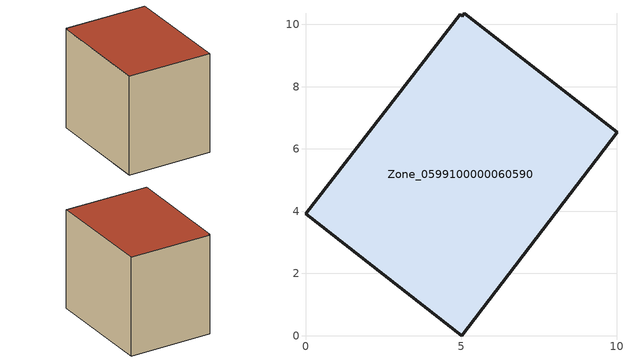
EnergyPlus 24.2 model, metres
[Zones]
Zone_0599100000060590
 floor ground (C_G): 4.97,10.32 5.04,10.27 5.11,10.36 10.01,6.54 5.02,0 0,3.91 z0.55
 wall outside (C_F): 4.97,10.32 0,3.91 5.02,0 10.01,6.54 5.11,10.36 5.04,10.27 4.97,10.32 z0.55:8.02
 roof outside (C_R): 5.04,10.27 4.97,10.32 0,3.91 5.02,0 10.01,6.54 5.11,10.36 z8.02
[BUILDING]
Pand.0599100000060590: North Axis=0; Terrain=City; Loads Convergence Tolerance Value=0.04; Temperature Convergence Tolerance Value=0.4; Solar Distribution=FullExterior; Maximum Number of Warmup Days=25; Minimum Number of Warmup Days=1
[Site:Location]
Rotterdam.The.Hague.AP_ZH_NLD Design_Conditions: Latitude=51.96; Longitude=4.45; Time Zone=1; Elevation=-4.5
[SITE:GROUNDTEMPERATURE:BUILDINGSURFACE]
18, 18, 18, 18, 18, 18, 18, 18, 18, 18, 18, 18
[MATERIAL] Thermal Absorptance=0.9; Solar Absorptance=0.7; Visible Absorptance=0.7
Name | Roughness | Thickness | Conductivity | Density | Specific Heat
G.TC.1965-1974 | MediumSmooth | 0.15 | 0.882353 | 540 | 1210
F.TC.1965-1974 | Rough | 0.3 | 0.697674 | 1920 | 840
R.TC.1965-1974 | MediumRough | 0.2 | 0.232558 | 1500 | 1000
[CONSTRUCTION]
C_G: G.TC.1965-1974
C_F: F.TC.1965-1974
C_R: R.TC.1965-1974
[ZONE]
Zone_0599100000060590: Type=1; Multiplier=1; Ceiling Height=Autocalculate; Volume=Autocalculate; Floor Area=autocalculate; Part of Total Floor Area=Yes
[ZONEINFILTRATION:DESIGNFLOWRATE]
Infil_Zone_0599100000060590: Zone or ZoneList or Space or SpaceList=Zone_0599100000060590; Schedule=AlwaysOn; Design Flow Rate Calculation Method=Flow/Area; Flow Rate per Floor Area=0.003; Constant Term Coefficient=1; Temperature Term Coefficient=0; Velocity Term Coefficient=0; Velocity Squared Term Coefficient=0
[HVACTEMPLATE:ZONE:IDEALLOADSAIRSYSTEM]
Zone_0599100000060590: Maximum Heating Supply Air Temperature=50; Minimum Cooling Supply Air Temperature=13; Maximum Heating Supply Air Humidity Ratio=0.0156; Minimum Cooling Supply Air Humidity Ratio=0.0077; Heating Limit=NoLimit; Cooling Limit=NoLimit; Dehumidification Control Type=ConstantSensibleHeatRatio; Cooling Sensible Heat Ratio=0.7; Dehumidification Setpoint=60; Humidification Control Type=None; Humidification Setpoint=30; Outdoor Air Method=None; Outdoor Air Flow Rate per Person=0.00944; Outdoor Air Flow Rate per Zone Floor Area=0; Outdoor Air Flow Rate per Zone=0; Demand Controlled Ventilation Type=None; Outdoor Air Economizer Type=NoEconomizer; Heat Recovery Type=None; Sensible Heat Recovery Effectiveness=0.7; Latent Heat Recovery Effectiveness=0.65
[ZONECONTROL:THERMOSTAT]
ThermostatControl_Zone_0599100000060590: Zone or ZoneList=Zone_0599100000060590; Control Type Schedule=DualSetpointControlType; Control 1=Thermostat_Zone_0599100000060590; Temperature Difference Between Cutout And Setpoint=0
[THERMOSTATSETPOINT:DUALSETPOINT]
Thermostat_Zone_0599100000060590: Heating Setpoint Temperature Schedule=HeatingSetpoint_Zone_0599100000060590; Cooling Setpoint Temperature Schedule=CoolingSetpoint_Zone_0599100000060590
[SCHEDULE:COMPACT]
HeatingSetpoint_Zone_0599100000060590: Through: 12/31, For: AllDays, Until: 24:00, 21
CoolingSetpoint_Zone_0599100000060590: Through: 12/31, For: AllDays, Until: 24:00, 24
DualSetpointControlType: Through: 12/31, For: AllDays, Until: 24:00, 4
AlwaysOn: Through: 12/31, For: AllDays, Until: 24:00, 1
